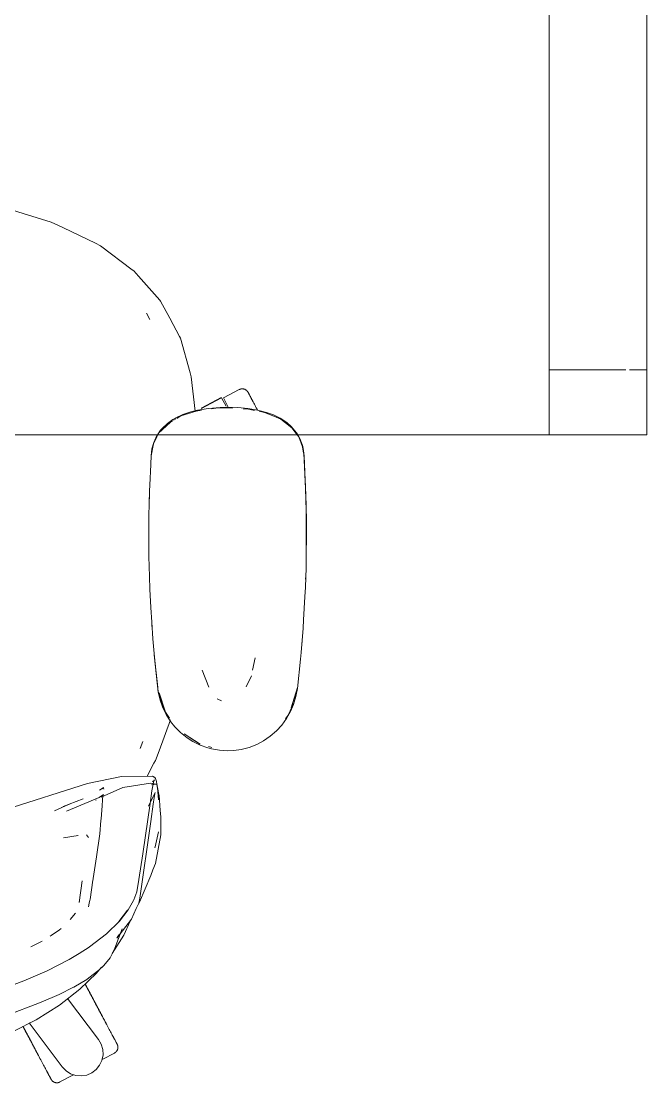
# Model space of a CAD drawing. Header units: millimetres. Extents: x 155927 to 317870, y -36033 to 97293.
# Drawn here: x 171009 to 171394, y 19784 to 20438 of the extents above; entities that cross this region are included whole.
import ezdxf

# ---------------------------------------------------------------- set-up
doc = ezdxf.new("R2010")
doc.units = ezdxf.units.MM
doc.header["$MEASUREMENT"] = 0
doc.layers.add('G-IMPT', color=8, linetype='CONTINUOUS', lineweight=9)
doc.layers.add('I-FURN', color=8, linetype='CONTINUOUS', lineweight=9)

msp = doc.modelspace()

# ---------------------------------------------------------------- linework, layer by layer
at = {"layer": 'G-IMPT'}
for p, q in [((171010.5, 20319.35), (170996.89, 20323.54)), ((171027.77, 20314.02), (171010.5, 20319.35)), ((171027.77, 20314.02), (171034.54, 20310.83)), ((171035.45, 20310.4), (171034.54, 20310.83)), ((171055.09, 20301.14), (171035.45, 20310.4)), ((171055.09, 20301.14), (171055.8, 20300.71)), ((171057.38, 20299.77), (171055.8, 20300.71)), ((171058.15, 20299.31), (171057.38, 20299.77)), ((171058.15, 20299.31), (171077.65, 20284.74)), ((171077.65, 20284.74), (171078.62, 20284.02)), ((171081.49, 20280.76), (171078.62, 20284.02)), ((171081.49, 20280.76), (171094.5, 20265.97)), ((171094.5, 20265.97), (171095.09, 20265.31)), ((171100.67, 20254.87), (171095.09, 20265.31)), ((171086.48, 20258), (171088.44, 20254.11)), ((171086.48, 20258), (171087.66, 20255.71)), ((171087.66, 20255.71), (171088.44, 20254.11)), ((171106.69, 20243.63), (171100.67, 20254.87)), ((171107.28, 20242.52), (171106.69, 20243.63)), ((171113.29, 20221.17), (171107.28, 20242.52)), ((171113.29, 20221.17), (171113.92, 20218.91)), ((171116.34, 20197.64), (171113.92, 20218.91)), ((171108.67, 20195.59), (171104.03, 20193.38)), ((171107.45, 20194.73), (171105, 20193.26)), ((171116.84, 20197.76), (171107.45, 20194.73)), ((171113.76, 20197.33), (171108.67, 20195.59)), ((171113.76, 20197.33), (171117.68, 20198.31)), ((171120.14, 20198.22), (171116.84, 20197.76)), ((171117.68, 20198.31), (171124.45, 20199.42)), ((171131.76, 20200), (171124.45, 20199.42)), ((171129.1, 20199.48), (171126.32, 20199.09)), ((171129.1, 20199.48), (171136.27, 20199.71)), ((171131.76, 20200), (171136.27, 20200.09)), ((171136.27, 20200.09), (171142.61, 20199.91)), ((171139.38, 20199.52), (171136.27, 20199.71)), ((171148.76, 20199.34), (171142.61, 20199.91)), ((171149.09, 20198.93), (171145.89, 20199.12)), ((171148.76, 20199.34), (171154.69, 20198.34)), ((171152.84, 20198.16), (171149.09, 20198.93)), ((171160.17, 20196.91), (171154.69, 20198.34)), ((171159.06, 20196.89), (171155.59, 20197.6)), ((171159.06, 20196.89), (171164.68, 20194.56)), ((171160.17, 20196.91), (171164.5, 20195.33)), ((171168.58, 20193.34), (171164.5, 20195.33)), ((171169.07, 20192.72), (171164.68, 20194.56)), ((171101.24, 20190.96), (171093.85, 20184.05)), ((171099.15, 20189.76), (171093.85, 20184.05)), ((171099.61, 20189.54), (171096.08, 20186.47)), ((171096.16, 20187.27), (171099.21, 20190.13)), ((171102.3, 20191.65), (171099.15, 20189.76)), ((171099.21, 20190.13), (171102.66, 20192.58)), ((171101.24, 20190.96), (171099.77, 20189.68)), ((171104.03, 20193.38), (171102.66, 20192.58)), ((171104.53, 20192.98), (171103.09, 20192.12)), ((171168.58, 20193.34), (171172.63, 20190.69)), ((171175.86, 20187.5), (171169.07, 20192.72)), ((171172.63, 20190.69), (171175.66, 20188.02)), ((171178.74, 20184.28), (171175.66, 20188.02)), ((171092.74, 20181.82), (171090.64, 20177.56)), ((171092.82, 20182.72), (171090.84, 20178.4)), ((171092.74, 20181.82), (171093.37, 20183.09)), ((171093.07, 20183.09), (171095.02, 20185.94)), ((171093.85, 20184.05), (171096.08, 20186.47)), ((171096.16, 20187.27), (171095.02, 20185.94)), ((171179.13, 20183.09), (171175.86, 20187.5)), ((171179.42, 20183.09), (171178.74, 20184.28)), ((171180.03, 20181.88), (171179.13, 20183.09)), ((171180.7, 20180.85), (171179.42, 20183.09)), ((171182.44, 20175.68), (171180.03, 20181.88)), ((171090.64, 20177.56), (171089.27, 20170.21)), ((171089.77, 20174.45), (171090.84, 20178.4)), ((171180.7, 20180.85), (171182.09, 20177.21)), ((171182.46, 20175.86), (171182.09, 20177.21)), ((171182.44, 20175.68), (171183.02, 20171.83)), ((171182.46, 20175.86), (171182.9, 20173.47)), ((171088.99, 20164.77), (171089.27, 20170.44)), ((171089.27, 20170.44), (171089.77, 20174.45)), ((171183.16, 20171.82), (171182.9, 20173.47)), ((171184.2, 20151.24), (171183.16, 20171.82)), ((171184.24, 20150.03), (171183.16, 20171.82)), ((171183.16, 20171.82), (171183.27, 20170.21)), ((171184.24, 20150.03), (171183.27, 20170.21)), ((171088.99, 20164.77), (171088.37, 20152.21)), ((171088.25, 20148.67), (171088.37, 20152.21)), ((171184.71, 20129.85), (171184.2, 20151.24)), ((171184.55, 20139.68), (171184.2, 20151.24)), ((171184.2, 20151.24), (171184.24, 20150.03)), ((171184.71, 20129.85), (171184.24, 20150.03)), ((171087.87, 20133), (171088.25, 20148.67)), ((171088.19, 20145.27), (171088.04, 20141.94)), ((171088.04, 20139.72), (171088.04, 20141.94)), ((171184.66, 20109.66), (171184.55, 20139.68)), ((171184.71, 20129.85), (171184.55, 20139.68)), ((171184.55, 20139.68), (171184.75, 20120.46)), ((171087.87, 20133), (171087.82, 20128.49)), ((171184.69, 20131.88), (171184.62, 20133.79)), ((171184.66, 20129.36), (171184.69, 20131.88)), ((171184.66, 20109.66), (171184.71, 20129.85)), ((171087.82, 20128.49), (171087.82, 20113.77)), ((171184.66, 20109.66), (171184.75, 20120.46)), ((171087.9, 20108.3), (171087.82, 20113.77)), ((171184.66, 20109.66), (171184.5, 20101.24)), ((171087.9, 20108.3), (171088.19, 20096)), ((171088.03, 20101.52), (171088.03, 20103.6)), ((171088.11, 20099.87), (171088.03, 20101.52)), ((171184.11, 20089.49), (171184.5, 20101.24)), ((171184.36, 20096.31), (171184.37, 20097.8)), ((171088.49, 20088.12), (171088.19, 20096)), ((171184.25, 20094.37), (171184.36, 20096.31)), ((171088.49, 20088.12), (171089.02, 20076.81)), ((171184.11, 20089.49), (171183.85, 20083.46)), ((171183.04, 20069.32), (171183.85, 20083.46)), ((171089.58, 20067.94), (171089.02, 20076.81)), ((171089.58, 20067.94), (171090.31, 20057.65)), ((171089.72, 20065.9), (171089.63, 20067.8)), ((171089.72, 20065.9), (171089.85, 20064.48)), ((171182.72, 20064.23), (171181.47, 20049.18)), ((171182.72, 20064.23), (171183.04, 20069.32)), ((171091.3, 20046.25), (171090.31, 20057.65)), ((171182.07, 20056.05), (171181.9, 20054.38)), ((171093.65, 20024.82), (171091.2, 20047.77)), ((171091.2, 20047.77), (171093.32, 20027.64)), ((171093.65, 20024.82), (171091.3, 20046.25)), ((171153.25, 20045.84), (171151.68, 20038.4)), ((171181.13, 20045.05), (171179.22, 20027.12)), ((171181.47, 20049.18), (171181.13, 20045.05)), ((171120.55, 20038.34), (171124.69, 20027.91)), ((171147.65, 20028.01), (171150.91, 20034.79)), ((171093.65, 20024.82), (171093.32, 20027.64)), ((171093.65, 20024.82), (171094.81, 20019.86)), ((171093.87, 20024.74), (171094.44, 20021.69)), ((171179.22, 20027.64), (171175.39, 20015.17)), ((171177.18, 20018.67), (171179.09, 20027.07)), ((171179.22, 20027.64), (171178.3, 20024.32)), ((171179.22, 20027.12), (171178.32, 20022.08)), ((171098.05, 20012.47), (171094.24, 20024.32)), ((171097.15, 20015.17), (171094.24, 20024.32)), ((171094.44, 20021.69), (171098.05, 20012.47)), ((171096.26, 20015.72), (171094.81, 20019.86)), ((171130.22, 20020.39), (171129.77, 20020.68)), ((171132.44, 20019.37), (171130.22, 20020.39)), ((171177.18, 20018.67), (171173.44, 20010.6)), ((171175.39, 20015.17), (171178.3, 20024.32)), ((171176.86, 20017.21), (171178.32, 20022.08)), ((171098.45, 20011.14), (171096.26, 20015.72)), ((171098.05, 20012.47), (171097.15, 20015.17)), ((171098.05, 20012.47), (171100.47, 20008.89)), ((171175.05, 20012.98), (171172.53, 20008.54)), ((171175.05, 20012.98), (171176.86, 20017.21)), ((171101.06, 20007.71), (171094.11, 19988.77)), ((171098.45, 20011.14), (171101.17, 20006.82)), ((171103.8, 20003.51), (171101.17, 20006.82)), ((171169.54, 20004.45), (171172.53, 20008.54)), ((171171.84, 20008.49), (171173.44, 20010.6)), ((171107.35, 19999.9), (171103.8, 20003.51)), ((171107.35, 19999.9), (171111.32, 19996.72)), ((171119.48, 19992.86), (171109.53, 19999.18)), ((171115.8, 19995.02), (171109.53, 19999.18)), ((171162.54, 19997.69), (171166.37, 20001.01)), ((171169.54, 20004.45), (171166.37, 20001.01)), ((171082.52, 19990.08), (171084.15, 19994.54)), ((171084.15, 19994.54), (171082.77, 19990.66)), ((171114.87, 19994.45), (171111.32, 19996.72)), ((171119.38, 19992.21), (171114.87, 19994.45)), ((171119.48, 19992.86), (171115.8, 19995.02)), ((171119.38, 19992.21), (171124.15, 19990.5)), ((171154.21, 19992.67), (171149.5, 19990.84)), ((171158.37, 19994.86), (171154.21, 19992.67)), ((171158.37, 19994.86), (171162.54, 19997.69)), ((171082.52, 19990.08), (171082.77, 19990.66)), ((171094.11, 19988.77), (171091.92, 19982.8)), ((171126.28, 19989.93), (171124.15, 19990.5)), ((171124.59, 19991.3), (171126.62, 19990.68)), ((171131.23, 19989.05), (171126.28, 19989.93)), ((171136.27, 19988.76), (171131.23, 19989.05)), ((171136.27, 19988.76), (171140.12, 19988.93)), ((171144.63, 19989.58), (171140.12, 19988.93)), ((171144.63, 19989.58), (171149.5, 19990.84)), ((171086.85, 19973.14), (171091, 19981.04)), ((171091, 19981.04), (171091.92, 19982.8)), ((171071.06, 19972.82), (171050.1, 19968.62)), ((171071.06, 19972.82), (171090.04, 19973.2)), ((171090.04, 19973.2), (171091.08, 19972.6)), ((171090.46, 19972.73), (171091.08, 19972.6)), ((171090.46, 19972.73), (171091, 19972.62)), ((171091.08, 19972.6), (171091, 19972.62)), ((171091.57, 19972.22), (171091.08, 19972.6)), ((170999.86, 19952.63), (171050.1, 19968.62)), ((171059.93, 19966.05), (171057.47, 19964.46)), ((171057.47, 19964.46), (171059.95, 19965.99)), ((171059.95, 19965.99), (171057.48, 19964.5)), ((171071.76, 19966.19), (171058.58, 19960.2)), ((171059.93, 19966.05), (171059.95, 19965.99)), ((171060.23, 19965.11), (171059.95, 19965.99)), ((171071.76, 19966.19), (171088.8, 19968.9)), ((171092.39, 19968.22), (171088.8, 19968.9)), ((171089.52, 19967.73), (171092.8, 19968.45)), ((171089.52, 19967.73), (171092.39, 19968.22)), ((171090.86, 19970.36), (171089.75, 19964.09)), ((171089.81, 19969.93), (171090.31, 19970.01)), ((171090.85, 19970.33), (171090.31, 19970.01)), ((171090.69, 19969.74), (171091.25, 19970.83)), ((171090.69, 19969.74), (171090.86, 19970.36)), ((171090.85, 19970.33), (171091.25, 19970.83)), ((171091.9, 19971.69), (171091.57, 19972.22)), ((171091.9, 19971.69), (171092.45, 19969.82)), ((171092.98, 19966.54), (171092.45, 19969.82)), ((171093.24, 19966.13), (171092.8, 19968.45)), ((171092.98, 19966.54), (171093.06, 19965.93)), ((171093.06, 19965.93), (171093.57, 19961.24)), ((171094.05, 19961.88), (171093.24, 19966.13)), ((171057.26, 19960.08), (171037.28, 19951.65)), ((171059.93, 19961.84), (171057.26, 19960.08)), ((171059.34, 19958.73), (171059.63, 19961.11)), ((171059.64, 19961.12), (171059.63, 19961.11)), ((171059.64, 19961.12), (171059.93, 19961.84)), ((171091.66, 19963.12), (171087.67, 19954.72)), ((171089.75, 19964.09), (171088.64, 19956.24)), ((171090.68, 19957.23), (171091.51, 19962.25)), ((171091.66, 19963.12), (171091.51, 19962.25)), ((171093.57, 19961.24), (171093.79, 19958.65)), ((171094.09, 19961.41), (171094.05, 19961.88)), ((171094.09, 19961.41), (171094.9, 19952.09)), ((171036.54, 19954.92), (171029.83, 19951.88)), ((171034.02, 19953.93), (171039.12, 19955.95)), ((171038.92, 19955.94), (171034.02, 19953.93)), ((171039.12, 19955.95), (171035.08, 19954.35)), ((171038.92, 19955.94), (171047.39, 19959.2)), ((171055.54, 19958.63), (171055.27, 19958.19)), ((171058.48, 19946.91), (171059.04, 19954.77)), ((171059.04, 19954.77), (171059.33, 19958.65)), ((171059.34, 19958.73), (171059.33, 19958.65)), ((171088.64, 19956.24), (171084.08, 19925.36)), ((171089.03, 19945.27), (171090.47, 19955.94)), ((171090.68, 19957.23), (171090.47, 19955.94)), ((171058.4, 19945.93), (171058.48, 19946.91)), ((171094.9, 19952.09), (171095.24, 19948.13)), ((171095.24, 19943.96), (171095.24, 19948.13)), ((171057.79, 19937.68), (171058.4, 19945.93)), ((171089.03, 19945.27), (171082.35, 19898.06)), ((171095.21, 19936.99), (171095.24, 19943.96)), ((171044.45, 19936.59), (171035.28, 19935.19)), ((171044.45, 19936.59), (171044.1, 19936.55)), ((171049.4, 19936.95), (171050.67, 19935.31)), ((171055.74, 19923.53), (171057.78, 19937.6)), ((171057.79, 19937.68), (171057.78, 19937.6)), ((171093.8, 19938.86), (171091.76, 19929.55)), ((171095.21, 19936.99), (171091.97, 19919.3)), ((171091.76, 19929.55), (171091.6, 19928.98)), ((171055.74, 19923.53), (171053.63, 19910.18)), ((171084.08, 19925.36), (171081.69, 19909.6)), ((171088.99, 19912.07), (171090.38, 19915.44)), ((171091.97, 19919.3), (171090.38, 19915.44)), ((171046.77, 19908.76), (171045, 19895.4)), ((171053.46, 19909.06), (171051.65, 19897.33)), ((171053.46, 19909.06), (171053.55, 19909.67)), ((171053.63, 19910.18), (171053.55, 19909.67)), ((171080.39, 19901.93), (171081.69, 19909.6)), ((171082.19, 19895.62), (171088.99, 19912.07)), ((171080.39, 19901.93), (171078.64, 19897.13)), ((171045, 19895.4), (171045.14, 19895.87)), ((171050.7, 19892.72), (171051.16, 19894.88)), ((171051.16, 19894.88), (171051.58, 19896.87)), ((171051.65, 19897.33), (171051.58, 19896.87)), ((171075.13, 19890.88), (171078.42, 19896.71)), ((171078.42, 19896.71), (171078.64, 19897.13)), ((171080.14, 19891.7), (171081.71, 19895.06)), ((171081.42, 19894.45), (171082.19, 19895.62)), ((171082.35, 19898.06), (171081.71, 19895.06)), ((171039.49, 19884.9), (171042.83, 19888.81)), ((171069.41, 19883.7), (171074.81, 19890.65)), ((171075.13, 19890.88), (171069.72, 19883.91)), ((171074.81, 19890.65), (171072.22, 19887.28)), ((171080.14, 19891.7), (171077.1, 19885.18)), ((171061.81, 19876.18), (171069.72, 19883.91)), ((171068.16, 19873.47), (171077.1, 19885.18)), ((171069.41, 19883.7), (171072.22, 19887.28)), ((171076.43, 19883.99), (171072.45, 19875.36)), ((171027.73, 19875.14), (171027.15, 19874.74)), ((171032.86, 19878.63), (171027.73, 19875.14)), ((171032.86, 19878.63), (171033.96, 19879.38)), ((171061.81, 19876.18), (171051.38, 19868.16)), ((171072.45, 19875.36), (171065.33, 19863.91)), ((171071.39, 19879.13), (171066.88, 19867.22)), ((171068.16, 19873.47), (171069.32, 19875.51)), ((171022.25, 19871.61), (171015.28, 19868.06)), ((171045.03, 19864.1), (171051.12, 19867.99)), ((171051.12, 19867.99), (171051.38, 19868.16)), ((171045.03, 19864.1), (171038.8, 19860.34)), ((171064.02, 19861.42), (171060.16, 19856.56)), ((171064.02, 19861.42), (171064.63, 19862.56)), ((171064.63, 19862.56), (171065.81, 19864.99)), ((171065.81, 19864.99), (171066.88, 19867.22)), ((171032.01, 19856.77), (171025.28, 19853.38)), ((171032.01, 19856.77), (171038.8, 19860.34)), ((171055.71, 19851.99), (171058.71, 19855.67)), ((171060.16, 19856.56), (171057.13, 19853.66)), ((171011.05, 19847.2), (171025.28, 19853.38)), ((171055.71, 19851.99), (171045.42, 19842.03)), ((171051, 19848.95), (171049.71, 19848.08)), ((171057.13, 19853.66), (171051, 19848.95)), ((170996.17, 19841.74), (171011.05, 19847.2)), ((171032.82, 19832.23), (171045.42, 19842.03)), ((171041.12, 19843.05), (171033.11, 19839.04)), ((171041.12, 19843.05), (171041.72, 19843.35)), ((171041.72, 19843.35), (171049.71, 19848.08)), ((171032.66, 19838.82), (171021.7, 19834.05)), ((171032.66, 19838.82), (171033.11, 19839.04)), ((171002.95, 19826.97), (171018.02, 19832.57)), ((171021.7, 19834.05), (171018.02, 19832.57)), ((171018.52, 19823.25), (171032.82, 19832.23)), ((171004.75, 19816.16), (171018.52, 19823.25))]:
    msp.add_line(p, q, dxfattribs=at)
at = {"layer": 'I-FURN'}
for p, q in [((171394.07, 20983.09), (171394.07, 20183.09)), ((171394.07, 20183.09), (171394.07, 20983.09)), ((171394.07, 20983.09), (171394.07, 20183.09)), ((171334.07, 20943.09), (171334.07, 20223.09)), ((171394.07, 20223.09), (171394.07, 20943.09)), ((171334.07, 20183.09), (171334.07, 20618.09)), ((171334.07, 20223.09), (171334.07, 20183.09)), ((171334.07, 20223.09), (171381.17, 20223.09)), ((171334.07, 20223.09), (171381.17, 20223.09)), ((171383.49, 20223.09), (171394.07, 20223.09)), ((171383.49, 20223.09), (171394.07, 20223.09)), ((171394.07, 20183.09), (171394.07, 20223.09)), ((171143.42, 20210.96), (171133.73, 20205.81)), ((171143.42, 20210.96), (171143.56, 20211.03)), ((171143.56, 20211.03), (171143.71, 20211.1)), ((171143.71, 20211.1), (171143.86, 20211.16)), ((171143.86, 20211.16), (171144.01, 20211.21)), ((171144.01, 20211.21), (171144.16, 20211.26)), ((171144.16, 20211.26), (171144.32, 20211.3)), ((171144.32, 20211.3), (171144.47, 20211.34)), ((171144.47, 20211.34), (171144.63, 20211.37)), ((171144.63, 20211.37), (171144.79, 20211.39)), ((171144.79, 20211.39), (171144.95, 20211.41)), ((171144.95, 20211.41), (171145.11, 20211.42)), ((171145.11, 20211.42), (171145.27, 20211.43)), ((171145.27, 20211.43), (171145.44, 20211.43)), ((171145.44, 20211.43), (171145.6, 20211.42)), ((171145.6, 20211.42), (171145.76, 20211.4)), ((171145.76, 20211.4), (171145.92, 20211.38)), ((171145.92, 20211.38), (171146.08, 20211.35)), ((171146.08, 20211.35), (171146.23, 20211.32)), ((171146.23, 20211.32), (171146.39, 20211.28)), ((171146.39, 20211.28), (171146.54, 20211.23)), ((171146.54, 20211.23), (171146.7, 20211.18)), ((171146.7, 20211.18), (171146.85, 20211.12)), ((171146.85, 20211.12), (171146.99, 20211.06)), ((171146.99, 20211.06), (171147.14, 20210.99)), ((171147.14, 20210.99), (171147.28, 20210.91)), ((171147.28, 20210.91), (171147.42, 20210.83)), ((171147.42, 20210.83), (171147.56, 20210.74)), ((171147.56, 20210.74), (171147.69, 20210.65)), ((171147.69, 20210.65), (171147.82, 20210.55)), ((171147.82, 20210.55), (171147.94, 20210.45)), ((171147.94, 20210.45), (171148.06, 20210.34)), ((171148.06, 20210.34), (171148.18, 20210.23)), ((171148.18, 20210.23), (171148.29, 20210.11)), ((171148.29, 20210.11), (171148.39, 20209.99)), ((171148.39, 20209.99), (171148.49, 20209.87)), ((171148.49, 20209.87), (171148.59, 20209.74)), ((171148.59, 20209.74), (171148.68, 20209.6)), ((171148.68, 20209.6), (171148.77, 20209.47)), ((171148.77, 20209.47), (171148.85, 20209.33)), ((171148.85, 20209.33), (171148.87, 20209.29)), ((171148.87, 20209.29), (171148.88, 20209.27)), ((171148.87, 20209.28), (171148.87, 20209.29)), ((171148.89, 20209.24), (171148.87, 20209.28)), ((171148.88, 20209.27), (171148.91, 20209.21)), ((171148.94, 20209.16), (171148.89, 20209.24)), ((171148.91, 20209.21), (171148.96, 20209.11)), ((171149, 20209.04), (171148.94, 20209.16)), ((171148.96, 20209.11), (171149.04, 20208.97)), ((171149.09, 20208.88), (171149, 20209.04)), ((171149.04, 20208.97), (171149.13, 20208.79)), ((171149.19, 20208.67), (171149.09, 20208.88)), ((171149.13, 20208.79), (171149.25, 20208.57)), ((171149.32, 20208.43), (171149.19, 20208.67)), ((171149.25, 20208.57), (171149.39, 20208.31)), ((171149.47, 20208.15), (171149.32, 20208.43)), ((171149.39, 20208.31), (171149.55, 20208.01)), ((171149.64, 20207.84), (171149.47, 20208.15)), ((171149.55, 20208.01), (171149.72, 20207.68)), ((171149.83, 20207.48), (171149.64, 20207.84)), ((171149.72, 20207.68), (171149.92, 20207.31)), ((171132.41, 20206.16), (171120.05, 20199.59)), ((171120.14, 20199.42), (171132.5, 20205.99)), ((171132.5, 20205.99), (171135.31, 20200.7)), ((171133.73, 20205.81), (171136.72, 20200.18)), ((171150.04, 20207.09), (171149.83, 20207.48)), ((171149.92, 20207.31), (171150.14, 20206.9)), ((171150.27, 20206.66), (171150.04, 20207.09)), ((171150.14, 20206.9), (171150.38, 20206.45)), ((171150.51, 20206.19), (171150.27, 20206.66)), ((171150.38, 20206.45), (171150.63, 20205.97)), ((171150.78, 20205.69), (171150.51, 20206.19)), ((171150.63, 20205.97), (171150.91, 20205.45)), ((171151.07, 20205.16), (171150.78, 20205.69)), ((171150.91, 20205.45), (171151.2, 20204.9)), ((171151.37, 20204.59), (171151.07, 20205.16)), ((171151.2, 20204.9), (171151.51, 20204.31)), ((171151.69, 20203.99), (171151.37, 20204.59)), ((171152.02, 20203.35), (171151.69, 20203.99)), ((171152.38, 20202.69), (171152.02, 20203.35)), ((171152.75, 20201.99), (171152.38, 20202.69)), ((171153.13, 20201.27), (171152.75, 20201.99)), ((171153.53, 20200.52), (171153.13, 20201.27)), ((171120.19, 20199.32), (171120.14, 20199.42)), ((171153.94, 20199.75), (171153.53, 20200.52)), ((171154.37, 20198.95), (171153.94, 20199.75)), ((171154.81, 20198.12), (171154.37, 20198.95)), ((169394.07, 20183.09), (171394.07, 20183.09)), ((171394.07, 20183.09), (169394.07, 20183.09)), ((171394.07, 20183.09), (171334.07, 20183.09)), ((171334.07, 20183.09), (171394.07, 20183.09)), ((171049.42, 19843.81), (171048.94, 19844.71)), ((171049.16, 19844.3), (171049.64, 19843.38)), ((171049.91, 19842.88), (171049.42, 19843.81)), ((171049.64, 19843.38), (171050.14, 19842.45)), ((171050.41, 19841.95), (171049.91, 19842.88)), ((171050.14, 19842.45), (171050.64, 19841.51)), ((171050.91, 19841), (171050.41, 19841.95)), ((171037.82, 19836.42), (171056.9, 19811.1)), ((171050.64, 19841.51), (171051.15, 19840.55)), ((171051.43, 19840.03), (171050.91, 19841)), ((171051.15, 19840.55), (171051.66, 19839.58)), ((171051.94, 19839.06), (171051.43, 19840.03)), ((171051.66, 19839.58), (171052.18, 19838.61)), ((171052.47, 19838.07), (171051.94, 19839.06)), ((171052.18, 19838.61), (171052.71, 19837.62)), ((171052.99, 19837.08), (171052.47, 19838.07)), ((171052.71, 19837.62), (171053.24, 19836.62)), ((171053.52, 19836.09), (171052.99, 19837.08)), ((171053.24, 19836.62), (171053.77, 19835.63)), ((171054.06, 19835.08), (171053.52, 19836.09)), ((171053.77, 19835.63), (171054.3, 19834.62)), ((171054.59, 19834.08), (171054.06, 19835.08)), ((171054.3, 19834.62), (171054.84, 19833.62)), ((171055.13, 19833.07), (171054.59, 19834.08)), ((171054.84, 19833.62), (171055.37, 19832.61)), ((171055.66, 19832.07), (171055.13, 19833.07)), ((171055.37, 19832.61), (171055.91, 19831.61)), ((171056.19, 19831.07), (171055.66, 19832.07)), ((171055.91, 19831.61), (171056.44, 19830.61)), ((171056.72, 19830.07), (171056.19, 19831.07)), ((171056.44, 19830.61), (171056.97, 19829.61)), ((171057.25, 19829.07), (171056.72, 19830.07)), ((171056.97, 19829.61), (171057.49, 19828.62)), ((171057.78, 19828.09), (171057.25, 19829.07)), ((171057.49, 19828.62), (171058.02, 19827.63)), ((171058.3, 19827.11), (171057.78, 19828.09)), ((171058.02, 19827.63), (171058.54, 19826.66)), ((171058.81, 19826.14), (171058.3, 19827.11)), ((171058.54, 19826.66), (171059.05, 19825.7)), ((171059.32, 19825.18), (171058.81, 19826.14)), ((171059.05, 19825.7), (171059.55, 19824.75)), ((171059.82, 19824.24), (171059.32, 19825.18)), ((171059.55, 19824.75), (171060.05, 19823.81)), ((171060.32, 19823.31), (171059.82, 19824.24)), ((171060.05, 19823.81), (171060.54, 19822.89)), ((171060.8, 19822.39), (171060.32, 19823.31)), ((171060.54, 19822.89), (171061.02, 19821.98)), ((171061.28, 19821.5), (171060.8, 19822.39)), ((171010.81, 19818.44), (171010.3, 19819.4)), ((171010.53, 19818.96), (171011.05, 19817.99)), ((171011.33, 19817.46), (171010.81, 19818.44)), ((171011.05, 19817.99), (171011.57, 19817.01)), ((171011.85, 19816.48), (171011.33, 19817.46)), ((171011.57, 19817.01), (171012.09, 19816.02)), ((171012.38, 19815.49), (171011.85, 19816.48)), ((171012.09, 19816.02), (171012.62, 19815.03)), ((171034.55, 19794.26), (171014.16, 19821.33)), ((171061.02, 19821.98), (171061.5, 19821.09)), ((171061.75, 19820.62), (171061.28, 19821.5)), ((171061.5, 19821.09), (171061.96, 19820.22)), ((171062.2, 19819.76), (171061.75, 19820.62)), ((171061.96, 19820.22), (171062.41, 19819.38)), ((171062.65, 19818.93), (171062.2, 19819.76)), ((171063.08, 19818.12), (171062.65, 19818.93)), ((171063.5, 19817.33), (171063.08, 19818.12)), ((171063.9, 19816.57), (171063.5, 19817.33)), ((171064.29, 19815.83), (171063.9, 19816.57)), ((171064.67, 19815.13), (171064.29, 19815.83)), ((171012.91, 19814.49), (171012.38, 19815.49)), ((171012.62, 19815.03), (171013.15, 19814.03)), ((171013.44, 19813.49), (171012.91, 19814.49)), ((171013.15, 19814.03), (171013.69, 19813.03)), ((171013.98, 19812.48), (171013.44, 19813.49)), ((171013.69, 19813.03), (171014.22, 19812.02)), ((171014.51, 19811.48), (171013.98, 19812.48)), ((171014.22, 19812.02), (171014.76, 19811.02)), ((171015.04, 19810.47), (171014.51, 19811.48)), ((171014.76, 19811.02), (171015.29, 19810.01)), ((171015.58, 19809.47), (171015.04, 19810.47)), ((171015.29, 19810.01), (171015.82, 19809.01)), ((171016.11, 19808.47), (171015.58, 19809.47)), ((171056.9, 19811.1), (171058.59, 19808.18)), ((171065.03, 19814.45), (171064.67, 19815.13)), ((171065.37, 19813.8), (171065.03, 19814.45)), ((171065.7, 19813.18), (171065.37, 19813.8)), ((171066.01, 19812.6), (171065.7, 19813.18)), ((171065.85, 19812.91), (171066.15, 19812.34)), ((171066.31, 19812.05), (171066.01, 19812.6)), ((171066.15, 19812.34), (171066.43, 19811.81)), ((171066.58, 19811.53), (171066.31, 19812.05)), ((171066.43, 19811.81), (171066.7, 19811.31)), ((171066.84, 19811.05), (171066.58, 19811.53)), ((171066.7, 19811.31), (171066.95, 19810.84)), ((171067.07, 19810.6), (171066.84, 19811.05)), ((171066.95, 19810.84), (171067.18, 19810.41)), ((171067.29, 19810.19), (171067.07, 19810.6)), ((171067.18, 19810.41), (171067.39, 19810.02)), ((171067.49, 19809.82), (171067.29, 19810.19)), ((171067.39, 19810.02), (171067.57, 19809.66)), ((171067.67, 19809.48), (171067.49, 19809.82)), ((171067.57, 19809.66), (171067.74, 19809.34)), ((171067.83, 19809.19), (171067.67, 19809.48)), ((171067.74, 19809.34), (171067.89, 19809.06)), ((171067.96, 19808.93), (171067.83, 19809.19)), ((171015.82, 19809.01), (171016.35, 19808.01)), ((171016.64, 19807.48), (171016.11, 19808.47)), ((171016.35, 19808.01), (171016.88, 19807.02)), ((171017.16, 19806.49), (171016.64, 19807.48)), ((171016.88, 19807.02), (171017.4, 19806.04)), ((171017.68, 19805.51), (171017.16, 19806.49)), ((171017.4, 19806.04), (171017.92, 19805.06)), ((171018.2, 19804.54), (171017.68, 19805.51)), ((171017.92, 19805.06), (171018.43, 19804.1)), ((171018.71, 19803.59), (171018.2, 19804.54)), ((171018.43, 19804.1), (171018.94, 19803.15)), ((171019.21, 19802.64), (171018.71, 19803.59)), ((171018.94, 19803.15), (171019.44, 19802.21)), ((171019.7, 19801.71), (171019.21, 19802.64)), ((171058.59, 19808.18), (171059.53, 19804.94)), ((171059.53, 19804.94), (171059.68, 19801.57)), ((171059.56, 19798.97), (171066.68, 19802.76)), ((171066.72, 19802.78), (171066.68, 19802.76)), ((171066.86, 19802.86), (171066.72, 19802.78)), ((171067, 19802.94), (171066.86, 19802.86)), ((171067.13, 19803.04), (171067, 19802.94)), ((171067.26, 19803.13), (171067.13, 19803.04)), ((171067.38, 19803.23), (171067.26, 19803.13)), ((171067.5, 19803.34), (171067.38, 19803.23)), ((171067.62, 19803.45), (171067.5, 19803.34)), ((171067.73, 19803.57), (171067.62, 19803.45)), ((171067.84, 19803.69), (171067.73, 19803.57)), ((171067.94, 19803.81), (171067.84, 19803.69)), ((171067.89, 19809.06), (171068.02, 19808.82)), ((171068.04, 19803.94), (171067.94, 19803.81)), ((171068.08, 19808.71), (171067.96, 19808.93)), ((171068.02, 19808.82), (171068.13, 19808.62)), ((171068.13, 19804.07), (171068.04, 19803.94)), ((171068.18, 19808.53), (171068.08, 19808.71)), ((171068.13, 19808.62), (171068.21, 19808.46)), ((171068.22, 19804.21), (171068.13, 19804.07)), ((171068.25, 19808.39), (171068.18, 19808.53)), ((171068.21, 19808.46), (171068.28, 19808.34)), ((171068.3, 19804.34), (171068.22, 19804.21)), ((171068.3, 19808.29), (171068.25, 19808.39)), ((171068.28, 19808.34), (171068.32, 19808.26)), ((171068.34, 19808.23), (171068.3, 19808.29)), ((171068.38, 19804.49), (171068.3, 19804.34)), ((171068.32, 19808.26), (171068.34, 19808.21)), ((171068.35, 19808.21), (171068.34, 19808.23)), ((171068.34, 19808.21), (171068.35, 19808.21)), ((171068.35, 19808.21), (171068.42, 19808.06)), ((171068.45, 19804.63), (171068.38, 19804.49)), ((171068.42, 19808.06), (171068.49, 19807.92)), ((171068.51, 19804.78), (171068.45, 19804.63)), ((171068.49, 19807.92), (171068.55, 19807.77)), ((171068.57, 19804.93), (171068.51, 19804.78)), ((171068.55, 19807.77), (171068.6, 19807.62)), ((171068.62, 19805.08), (171068.57, 19804.93)), ((171068.6, 19807.62), (171068.65, 19807.46)), ((171068.67, 19805.24), (171068.62, 19805.08)), ((171068.65, 19807.46), (171068.69, 19807.31)), ((171068.71, 19805.39), (171068.67, 19805.24)), ((171068.69, 19807.31), (171068.73, 19807.15)), ((171068.75, 19805.55), (171068.71, 19805.39)), ((171068.73, 19807.15), (171068.76, 19806.99)), ((171068.77, 19805.71), (171068.75, 19805.55)), ((171068.76, 19806.99), (171068.79, 19806.83)), ((171068.79, 19805.87), (171068.77, 19805.71)), ((171068.79, 19806.83), (171068.8, 19806.67)), ((171068.81, 19806.03), (171068.79, 19805.87)), ((171068.8, 19806.67), (171068.81, 19806.51)), ((171068.81, 19806.51), (171068.82, 19806.35)), ((171068.82, 19806.19), (171068.81, 19806.03)), ((171068.82, 19806.35), (171068.82, 19806.19)), ((171019.44, 19802.21), (171019.93, 19801.29)), ((171020.19, 19800.8), (171019.7, 19801.71)), ((171019.93, 19801.29), (171020.41, 19800.38)), ((171020.41, 19800.38), (171020.88, 19799.5)), ((171020.88, 19799.5), (171021.34, 19798.63)), ((171021.34, 19798.63), (171021.79, 19797.78)), ((171021.79, 19797.78), (171022.23, 19796.96)), ((171022.23, 19796.96), (171022.66, 19796.16)), ((171022.66, 19796.16), (171023.07, 19795.38)), ((171059, 19798.27), (171057.56, 19795.22)), ((171059.68, 19801.57), (171059, 19798.27)), ((171023.07, 19795.38), (171023.47, 19794.63)), ((171023.47, 19794.63), (171023.85, 19793.91)), ((171023.85, 19793.91), (171024.22, 19793.21)), ((171024.22, 19793.21), (171024.57, 19792.55)), ((171024.57, 19792.55), (171024.91, 19791.92)), ((171024.91, 19791.92), (171025.23, 19791.31)), ((171025.4, 19791), (171025.09, 19791.59)), ((171025.23, 19791.31), (171025.53, 19790.75)), ((171025.69, 19790.45), (171025.4, 19791)), ((171025.53, 19790.75), (171025.82, 19790.21)), ((171025.96, 19789.94), (171025.69, 19790.45)), ((171025.82, 19790.21), (171026.08, 19789.71)), ((171026.22, 19789.45), (171025.96, 19789.94)), ((171026.08, 19789.71), (171026.33, 19789.24)), ((171036.89, 19791.83), (171034.55, 19794.26)), ((171039.74, 19790.03), (171036.89, 19791.83)), ((171042.95, 19788.97), (171039.74, 19790.03)), ((171052.74, 19790.57), (171049.64, 19789.25)), ((171055.43, 19792.6), (171052.74, 19790.57)), ((171057.56, 19795.22), (171055.43, 19792.6)), ((171026.46, 19789.01), (171026.22, 19789.45)), ((171026.33, 19789.24), (171026.56, 19788.81)), ((171026.68, 19788.6), (171026.46, 19789.01)), ((171026.56, 19788.81), (171026.77, 19788.42)), ((171026.87, 19788.22), (171026.68, 19788.6)), ((171026.77, 19788.42), (171026.96, 19788.07)), ((171027.05, 19787.89), (171026.87, 19788.22)), ((171026.96, 19788.07), (171027.13, 19787.75)), ((171027.21, 19787.59), (171027.05, 19787.89)), ((171027.13, 19787.75), (171027.28, 19787.47)), ((171027.35, 19787.33), (171027.21, 19787.59)), ((171027.28, 19787.47), (171027.4, 19787.23)), ((171027.46, 19787.11), (171027.35, 19787.33)), ((171027.4, 19787.23), (171027.51, 19787.03)), ((171027.56, 19786.93), (171027.46, 19787.11)), ((171027.51, 19787.03), (171027.6, 19786.86)), ((171027.64, 19786.79), (171027.56, 19786.93)), ((171027.6, 19786.86), (171027.66, 19786.74)), ((171027.69, 19786.69), (171027.64, 19786.79)), ((171027.66, 19786.74), (171027.71, 19786.66)), ((171027.72, 19786.63), (171027.69, 19786.69)), ((171027.71, 19786.66), (171027.73, 19786.62)), ((171027.73, 19786.61), (171027.72, 19786.63)), ((171027.73, 19786.62), (171027.73, 19786.61)), ((171027.75, 19786.57), (171027.73, 19786.61)), ((171027.83, 19786.43), (171027.75, 19786.57)), ((171027.92, 19786.3), (171027.83, 19786.43)), ((171028.01, 19786.16), (171027.92, 19786.3)), ((171028.1, 19786.04), (171028.01, 19786.16)), ((171028.21, 19785.91), (171028.1, 19786.04)), ((171028.31, 19785.79), (171028.21, 19785.91)), ((171028.42, 19785.67), (171028.31, 19785.79)), ((171028.54, 19785.56), (171028.42, 19785.67)), ((171028.66, 19785.45), (171028.54, 19785.56)), ((171028.78, 19785.35), (171028.66, 19785.45)), ((171028.91, 19785.25), (171028.78, 19785.35)), ((171029.04, 19785.16), (171028.91, 19785.25)), ((171029.18, 19785.07), (171029.04, 19785.16)), ((171029.32, 19784.99), (171029.18, 19785.07)), ((171029.46, 19784.91), (171029.32, 19784.99)), ((171029.6, 19784.84), (171029.46, 19784.91)), ((171029.75, 19784.78), (171029.6, 19784.84)), ((171029.9, 19784.72), (171029.75, 19784.78)), ((171030.06, 19784.67), (171029.9, 19784.72)), ((171030.21, 19784.62), (171030.06, 19784.67)), ((171030.37, 19784.58), (171030.21, 19784.62)), ((171030.52, 19784.55), (171030.37, 19784.58)), ((171030.68, 19784.52), (171030.52, 19784.55)), ((171030.84, 19784.5), (171030.68, 19784.52)), ((171031, 19784.48), (171030.84, 19784.5)), ((171031.16, 19784.48), (171031, 19784.48)), ((171031.32, 19784.47), (171031.16, 19784.48)), ((171031.49, 19784.48), (171031.32, 19784.47)), ((171031.65, 19784.49), (171031.49, 19784.48)), ((171031.81, 19784.51), (171031.65, 19784.49)), ((171031.97, 19784.53), (171031.81, 19784.51)), ((171032.12, 19784.56), (171031.97, 19784.53)), ((171032.28, 19784.6), (171032.12, 19784.56)), ((171032.44, 19784.64), (171032.28, 19784.6)), ((171032.59, 19784.69), (171032.44, 19784.64)), ((171032.74, 19784.75), (171032.59, 19784.69)), ((171032.89, 19784.81), (171032.74, 19784.75)), ((171033.04, 19784.87), (171032.89, 19784.81)), ((171033.18, 19784.95), (171033.04, 19784.87)), ((171033.18, 19784.95), (171041.59, 19789.42)), ((171046.31, 19788.7), (171042.95, 19788.97)), ((171049.64, 19789.25), (171046.31, 19788.7))]:
    msp.add_line(p, q, dxfattribs=at)

doc.saveas('drawing.dxf')
